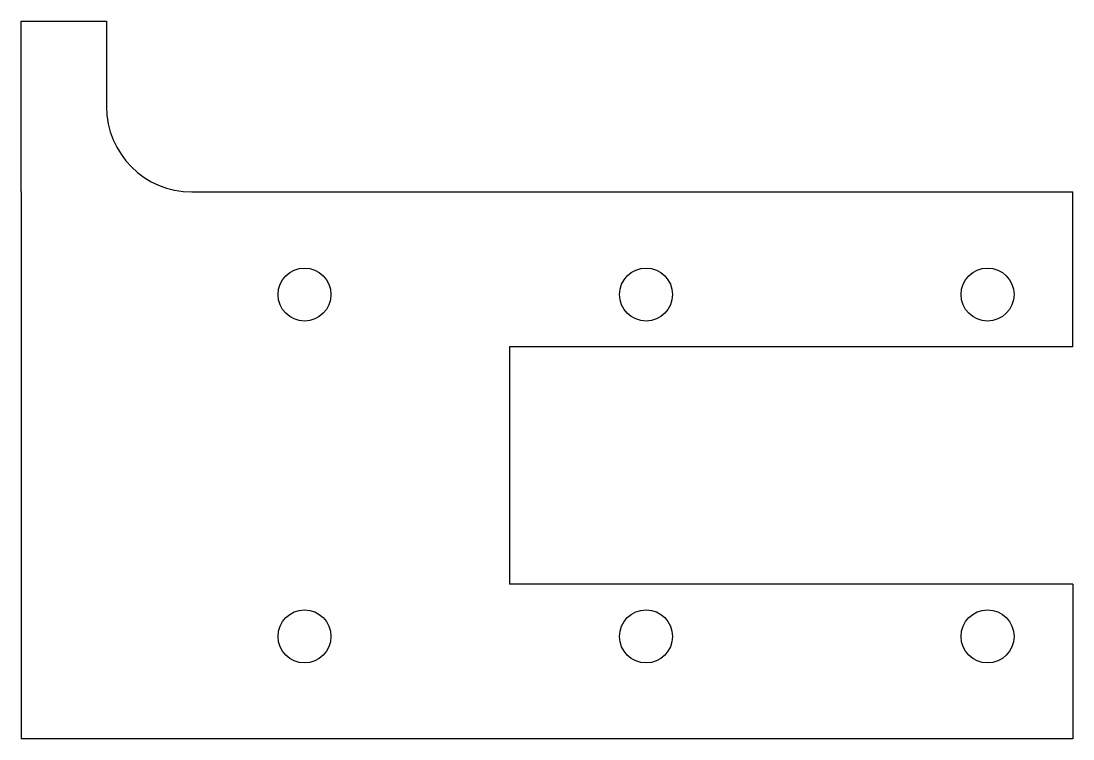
# Model space of a CAD drawing. Header units: millimetres. Extents: x -14.8 to 46.8, y -16 to 26.
import ezdxf

# ---------------------------------------------------------------- set-up
doc = ezdxf.new("R2010")
doc.units = ezdxf.units.MM

msp = doc.modelspace()

# ---------------------------------------------------------------- linework, layer by layer
for p, q in [((-14.8, 16), (-14.8, 26)), ((-14.8, 26), (-9.8, 26)), ((-9.8, 26), (-9.8, 21)), ((-14.8, 16), (-14.8, -16)), ((-4.8, 16), (46.8, 16)), ((46.8, 6.95), (46.8, 16)), ((46.8, 6.95), (13.8, 6.95)), ((13.8, 6.95), (13.8, -6.95)), ((46.8, -6.95), (13.8, -6.95)), ((46.8, -6.95), (46.8, -16)), ((46.8, -16), (-14.8, -16))]:
    msp.add_line(p, q)
for centre in [(1.8, 10), (21.8, 10), (41.8, 10), (1.8, -10), (21.8, -10), (41.8, -10)]:
    msp.add_circle(centre, 1.55)
msp.add_arc((-4.8, 21), 5, 180, 270)

doc.saveas('drawing.dxf')
